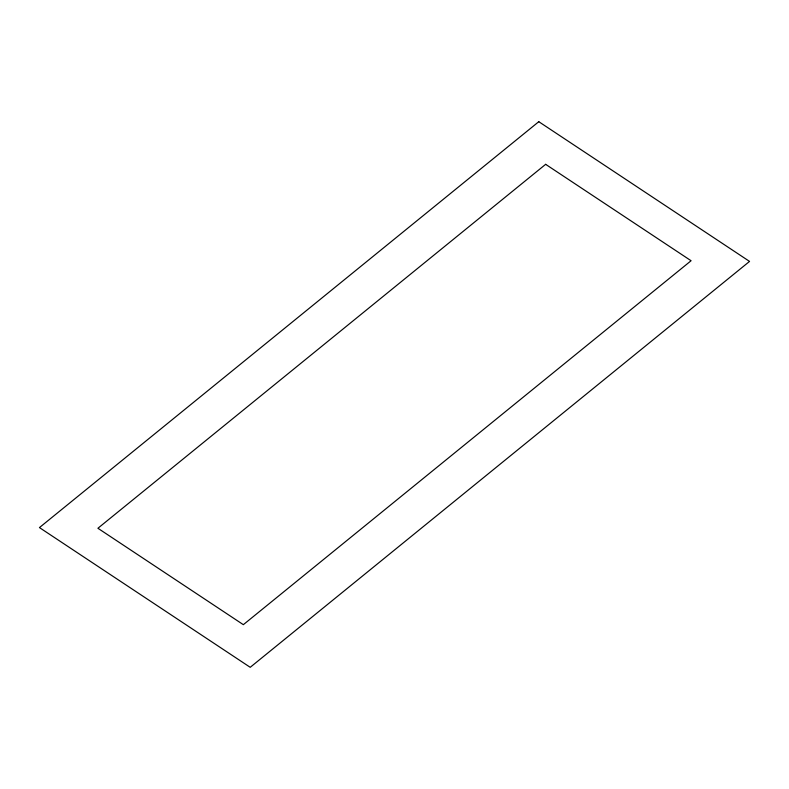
<?xml version="1.0" encoding="UTF-8"?>
<svg xmlns="http://www.w3.org/2000/svg" width="789" height="789" viewBox="0 0 789 789"><rect width="100%" height="100%" fill="white"/><g stroke="black" fill="none" stroke-linecap="round" stroke-linejoin="round"><path stroke-width="1.18" d="M538.788 121.693L39.45 527.585L250.212 667.307L749.55 261.415L538.788 121.693M545.653 164.329L97.915 528.265L243.347 624.671L691.085 260.735L545.653 164.329"/></g></svg>
